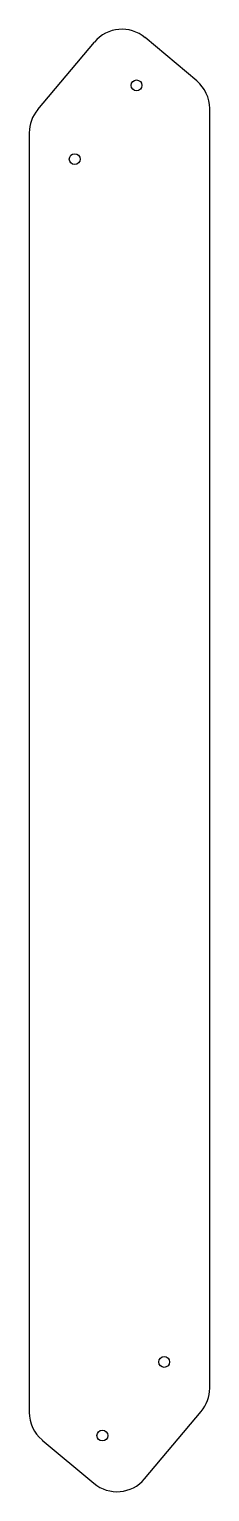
# Model space of a CAD drawing. Header units: millimetres. Extents: x -36126 to -35976, y -1869 to -653.
import ezdxf

# ---------------------------------------------------------------- set-up
doc = ezdxf.new("R2010")
doc.units = ezdxf.units.MM

msp = doc.modelspace()

# ---------------------------------------------------------------- linework, layer by layer
at = {"color": 7, "linetype": 'Continuous', "lineweight": 25}
for p, q in [((-36071.6, -663.9), (-36118.7, -720)), ((-35986.4, -696.2), (-36029.3, -660.2)), ((-35975.7, -1783.3), (-35975.7, -719.2)), ((-36125.7, -739.3), (-36125.7, -1803.4)), ((-36029.8, -1858.7), (-35982.7, -1802.6)), ((-36115, -1826.4), (-36072.1, -1862.4))]:
    msp.add_line(p, q, dxfattribs=at)
for centre in [(-36036.5, -699.9), (-36087.9, -761.2), (-36013.5, -1761.5), (-36064.9, -1822.7)]:
    msp.add_circle(centre, 4.5, dxfattribs=at)
for centre, start, end in [((-36048.6, -683.2), 50, 140), ((-36005.7, -719.2), 0, 50), ((-36095.7, -739.3), 140, 180), ((-36005.7, -1783.3), 320, 0), ((-36095.7, -1803.4), 180, 230), ((-36052.8, -1839.4), 230, 320)]:
    msp.add_arc(centre, 30, start, end, dxfattribs=at)

doc.saveas('drawing.dxf')
